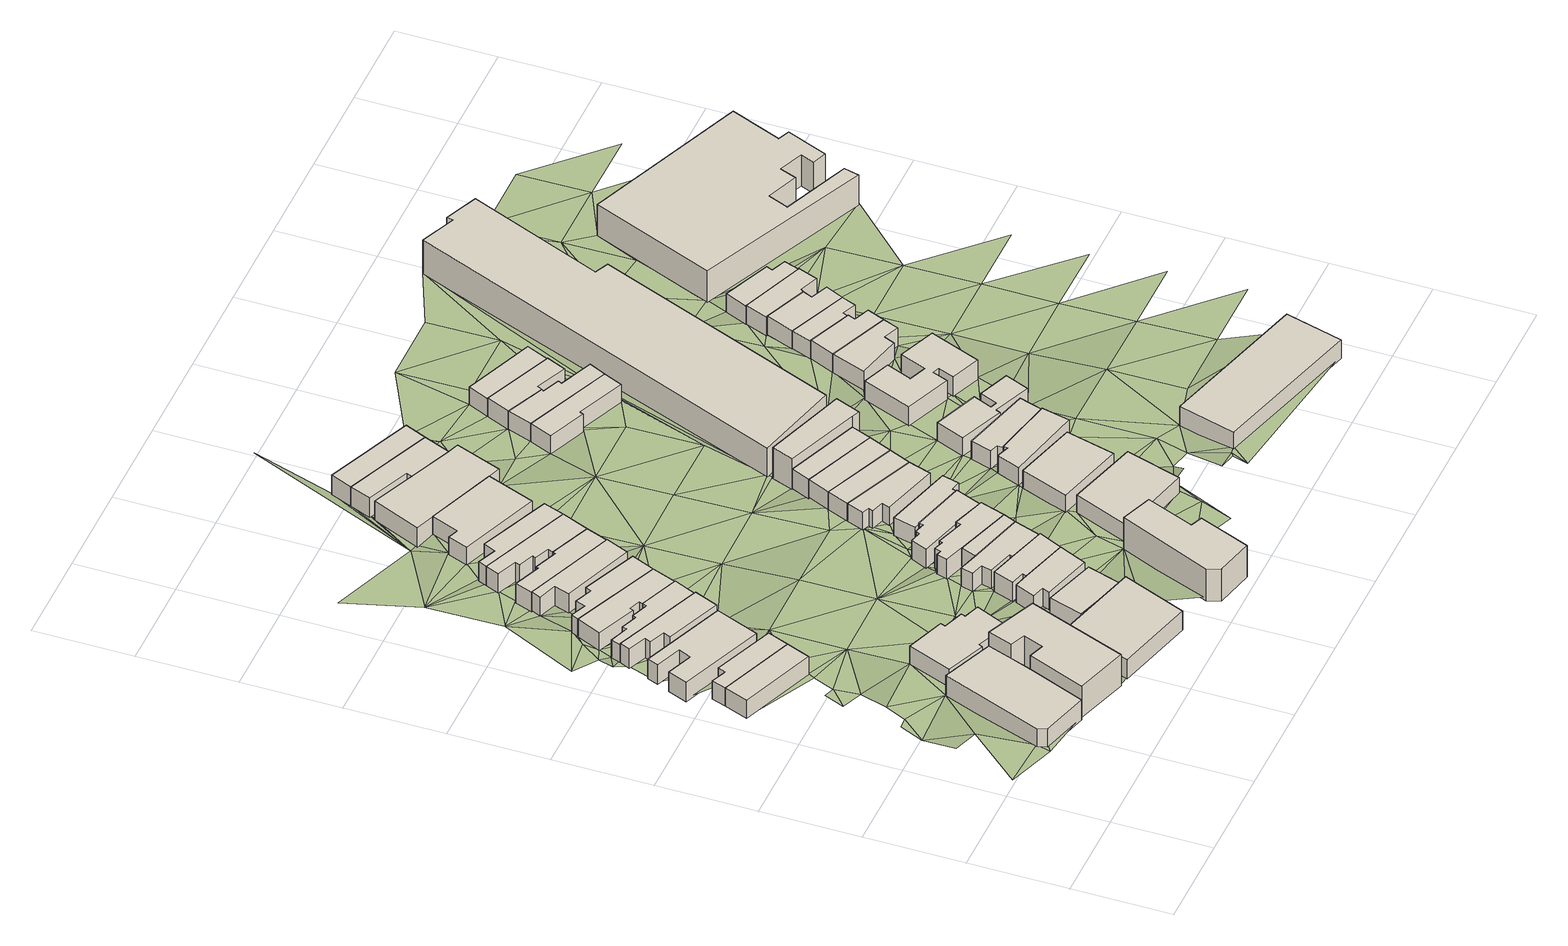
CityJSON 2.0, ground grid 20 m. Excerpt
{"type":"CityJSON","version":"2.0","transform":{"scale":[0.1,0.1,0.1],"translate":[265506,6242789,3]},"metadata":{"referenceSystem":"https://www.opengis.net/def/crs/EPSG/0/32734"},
"CityObjects":{
"building1":{"type":"Building","attributes":{"address":"Albert Road Salt River Cape Town","building":"retail","building:levels":"1","footprint":{"type":"Polygon"},"plus_code":"C3X8XWX8+XQX","ground_height":7.4,"building_height":4.1,"roof_height":11.5},"geometry":[{"type":"Solid","lod":"1","boundaries":[[[[0,1,2,3]],[[1,4,5,2]],[[4,6,7,5]],[[6,8,9,7]],[[8,10,11,9]],[[10,12,13,11]],[[12,0,3,13]],[[3,2,5,7,9,11,13]],[[12,10,8,6,4,1,0]]]]}]},
"building2":{"type":"Building","attributes":{"address":"38 Portland Road Salt River Cape Town","building":"house","building:levels":"1","footprint":{"type":"Polygon"},"plus_code":"C2XQXFXX+XWR","ground_height":6.42,"building_height":4.1,"roof_height":10.52},"geometry":[{"type":"Solid","lod":"1","boundaries":[[[[14,15,16,17]],[[15,18,19,16]],[[18,20,21,19]],[[20,14,17,21]],[[17,16,19,21]],[[20,18,15,14]]]]}]},
"building3":{"type":"Building","attributes":{"address":"36 Portland Road Salt River Cape Town","building":"house","building:levels":"1","footprint":{"type":"Polygon"},"plus_code":"C2XVX8XC+X3W","ground_height":6.42,"building_height":4.1,"roof_height":10.52},"geometry":[{"type":"Solid","lod":"1","boundaries":[[[[14,20,21,17]],[[20,22,23,21]],[[22,24,25,23]],[[24,26,27,25]],[[26,28,29,27]],[[28,14,17,29]],[[17,21,23,25,27,29]],[[28,26,24,22,20,14]]]]}]},
"building4":{"type":"Building","attributes":{"address":"34 Portland Road Salt River Cape Town","building":"house","building:levels":"1","footprint":{"type":"Polygon"},"plus_code":"C2XWX8X5+X6W","ground_height":6.12,"building_height":4.1,"roof_height":10.22},"geometry":[{"type":"Solid","lod":"1","boundaries":[[[[30,31,32,33]],[[31,34,35,32]],[[34,36,37,35]],[[36,38,39,37]],[[38,40,41,39]],[[40,42,43,41]],[[42,44,45,43]],[[44,30,33,45]],[[33,32,35,37,39,41,43,45]],[[44,42,40,38,36,34,31,30]]]]}]},
"building5":{"type":"Building","attributes":{"address":"Albert Road Salt River Cape Town","building":"retail","building:levels":"2","footprint":{"type":"Polygon"},"plus_code":"C3XQXPXG+XHW","ground_height":7.81,"building_height":6.9,"roof_height":14.71},"geometry":[{"type":"Solid","lod":"1","boundaries":[[[[46,47,5,48,49,7]],[[47,50,51,48,5]],[[50,52,53,51]],[[52,54,2,55,53]],[[54,56,3,57,55,2]],[[56,58,59,57,3]],[[58,60,61,59]],[[60,46,7,49,61]],[[49,48,51,53,55,57,59,61]],[[60,58,56,54,52,50,47,46]]]]}]},
"building6":{"type":"Building","attributes":{"address":"43 Portland Road Salt River Cape Town","building":"house","building:levels":"1","footprint":{"type":"Polygon"},"plus_code":"C3XRX7XR+XQW","ground_height":6.8,"building_height":4.1,"roof_height":10.9},"geometry":[{"type":"Solid","lod":"1","boundaries":[[[[62,63,64,65]],[[63,66,67,64]],[[66,68,69,67]],[[68,70,71,69]],[[70,72,73,71]],[[72,74,75,73]],[[74,76,77,75]],[[76,78,79,77]],[[78,80,81,79]],[[80,62,65,81]],[[65,64,67,69,71,73,75,77,79,81]],[[80,78,76,74,72,70,68,66,63,62]]]]}]},
"building7":{"type":"Building","attributes":{"address":"32 Portland Road Salt River Cape Town","building":"house","building:levels":"1","footprint":{"type":"Polygon"},"plus_code":"C3X4XJXG+XCR","ground_height":6.12,"building_height":4.1,"roof_height":10.22},"geometry":[{"type":"Solid","lod":"1","boundaries":[[[[82,83,84,85,86,87]],[[83,88,89,85,84]],[[88,90,91,89]],[[90,92,93,91]],[[92,94,95,93]],[[94,96,97,95]],[[96,98,99,97]],[[98,82,87,86,99]],[[86,85,89,91,93,95,97,99]],[[98,96,94,92,90,88,83,82]]]]}]},
"building8":{"type":"Building","attributes":{"address":"30 Portland Road Salt River Cape Town","building":"house","building:levels":"1","footprint":{"type":"Polygon"},"plus_code":"C3XFXPX9+XRV","ground_height":5.67,"building_height":4.1,"roof_height":9.77},"geometry":[{"type":"Solid","lod":"1","boundaries":[[[[100,101,102,103,104,105]],[[101,106,107,103,102]],[[106,108,109,107]],[[108,110,111,109]],[[110,112,113,111]],[[112,114,115,113]],[[114,116,117,115]],[[116,83,84,117]],[[83,82,87,84]],[[82,100,105,104,87]],[[104,103,107,109,111,113,115,117,84,87]],[[82,83,116,114,112,110,108,106,101,100]]]]}]},
"building9":{"type":"Building","attributes":{"address":"517 Albert Road Salt River Cape Town","building":"retail","building:levels":"1","footprint":{"type":"Polygon"},"plus_code":"C4XHX5XV+XQW","ground_height":7.88,"building_height":4.1,"roof_height":11.98},"geometry":[{"type":"Solid","lod":"1","boundaries":[[[[118,119,120,121]],[[119,122,123,120]],[[122,124,125,123]],[[124,118,121,125]],[[121,120,123,125]],[[124,122,119,118]]]]}]},
"building10":{"type":"Building","attributes":{"address":"28 Portland Road Salt River Cape Town","building":"house","building:levels":"1","footprint":{"type":"Polygon"},"plus_code":"C3X7XXXH+XVW","ground_height":5.49,"building_height":4.1,"roof_height":9.59},"geometry":[{"type":"Solid","lod":"1","boundaries":[[[[126,127,128,129]],[[127,130,131,128]],[[130,132,133,131]],[[132,134,135,133]],[[134,136,137,135]],[[136,138,102,137]],[[138,139,105,102]],[[139,126,129,105]],[[129,128,131,133,135,137,102,105]],[[139,138,136,134,132,130,127,126]]]]}]},
"building11":{"type":"Building","attributes":{"address":"26 Portland Road Salt River Cape Town","building":"house","building:levels":"1","footprint":{"type":"Polygon"},"plus_code":"C3XCX3XR+XCV","ground_height":5.49,"building_height":4.1,"roof_height":9.59},"geometry":[{"type":"Solid","lod":"1","boundaries":[[[[126,140,141,129]],[[140,142,143,141]],[[142,144,145,143]],[[144,146,147,145]],[[146,148,149,147]],[[148,150,151,149]],[[150,127,128,151]],[[127,126,129,128]],[[129,141,143,145,147,149,151,128]],[[127,150,148,146,144,142,140,126]]]]}]},
"building12":{"type":"Building","attributes":{"address":"London Road Salt River Cape Town","building":"house","building:levels":"1","footprint":{"type":"Polygon"},"plus_code":"C4XRXHXQ+XXX","ground_height":7.21,"building_height":4.1,"roof_height":11.31},"geometry":[{"type":"Solid","lod":"1","boundaries":[[[[152,153,154,155]],[[153,156,157,154]],[[156,158,159,157]],[[158,152,155,159]],[[155,154,157,159]],[[158,156,153,152]]]]}]},
"building13":{"type":"Building","attributes":{"address":"24 Portland Road Salt River Cape Town","building":"house","building:levels":"1","footprint":{"type":"Polygon"},"plus_code":"C3XFXGXW+XJX","ground_height":5.49,"building_height":4.1,"roof_height":9.59},"geometry":[{"type":"Solid","lod":"1","boundaries":[[[[160,161,162,163,164,165]],[[161,166,167,163,162]],[[166,168,169,167]],[[168,170,171,169]],[[170,172,173,171]],[[172,160,165,164,173]],[[164,163,167,169,171,173]],[[172,170,168,166,161,160]]]]}]},
"building14":{"type":"Building","attributes":{"address":"22 Portland Road Salt River Cape Town","building":"house","building:levels":"1","footprint":{"type":"Polygon"},"plus_code":"C3XJXCXG+XMV","ground_height":5.34,"building_height":4.1,"roof_height":9.44},"geometry":[{"type":"Solid","lod":"1","boundaries":[[[[174,175,176,177]],[[175,178,179,176]],[[178,180,181,179]],[[180,182,183,181]],[[182,184,185,183]],[[184,186,162,185]],[[186,187,165,162]],[[187,174,177,165]],[[177,176,179,181,183,185,162,165]],[[187,186,184,182,180,178,175,174]]]]}]},
"building15":{"type":"Building","attributes":{"address":"London Road Salt River Cape Town","building":"house","building:levels":"1","footprint":{"type":"Polygon"},"plus_code":"C4XXXGX5+X2X","ground_height":7.21,"building_height":4.1,"roof_height":11.31},"geometry":[{"type":"Solid","lod":"1","boundaries":[[[[188,189,190,191]],[[189,192,193,190]],[[192,194,195,193]],[[194,196,197,195]],[[196,198,199,197]],[[198,200,201,199]],[[200,188,191,201]],[[191,190,193,195,197,199,201]],[[200,198,196,194,192,189,188]]]]}]},
"building16":{"type":"Building","attributes":{"address":"20 Portland Road Salt River Cape Town","building":"house","building:levels":"1","footprint":{"type":"Polygon"},"plus_code":"C3XQXMXV+XWR","ground_height":5.34,"building_height":4.1,"roof_height":9.44},"geometry":[{"type":"Solid","lod":"1","boundaries":[[[[202,203,204,205]],[[203,206,207,204]],[[206,208,209,207]],[[208,210,211,209]],[[210,212,213,211]],[[212,214,215,213]],[[214,216,217,215]],[[216,175,176,217]],[[175,174,177,176]],[[174,202,205,177]],[[205,204,207,209,211,213,215,217,176,177]],[[174,175,216,214,212,210,208,206,203,202]]]]}]},
"building17":{"type":"Building","attributes":{"address":"London Road Salt River Cape Town","building":"house","building:levels":"1","footprint":{"type":"Polygon"},"plus_code":"C5X3XRXG+XGR","ground_height":7.21,"building_height":4.1,"roof_height":11.31},"geometry":[{"type":"Solid","lod":"1","boundaries":[[[[218,219,220,191]],[[219,221,222,223,220]],[[221,224,225,226,223,222]],[[224,227,228,226,225]],[[227,229,230,228]],[[229,231,190,230]],[[231,218,191,190]],[[191,220,223,226,228,230,190]],[[231,229,227,224,221,219,218]]]]}]},
"building18":{"type":"Building","attributes":{"address":"18 Portland Road Salt River Cape Town","building":"house","building:levels":"1","footprint":{"type":"Polygon"},"plus_code":"C3XRX6X6+XMR","ground_height":5.34,"building_height":4.1,"roof_height":9.44},"geometry":[{"type":"Solid","lod":"1","boundaries":[[[[202,232,233,205]],[[232,234,235,233]],[[234,236,237,235]],[[236,238,239,237]],[[238,203,204,239]],[[203,202,205,204]],[[205,233,235,237,239,204]],[[203,238,236,234,232,202]]]]}]},
"building19":{"type":"Building","attributes":{"address":"London Road Salt River Cape Town","building":"house","building:levels":"1","footprint":{"type":"Polygon"},"plus_code":"C5X5X7XW+X4V","ground_height":6.82,"building_height":4.1,"roof_height":10.92},"geometry":[{"type":"Solid","lod":"1","boundaries":[[[[240,241,242,243]],[[241,244,245,242]],[[244,246,247,245]],[[246,248,249,247]],[[248,250,251,249]],[[250,252,253,251]],[[252,254,255,253]],[[254,256,222,255]],[[256,240,243,222]],[[243,242,245,247,249,251,253,255,222]],[[256,254,252,250,248,246,244,241,240]]]]}]},
"building20":{"type":"Building","attributes":{"address":"O Blowitz Bros. Buildings 45 London Road Salt River Cape Town","building":"retail","building:levels":"2","footprint":{"type":"Polygon"},"plus_code":"C5XQX8XP+XHR","ground_height":7.5,"building_height":6.9,"roof_height":14.4},"geometry":[{"type":"Solid","lod":"1","boundaries":[[[[257,258,259,260,261,262]],[[258,263,264,260,259]],[[263,265,266,264]],[[265,267,268,266]],[[267,269,270,268]],[[269,271,272,270]],[[271,257,262,261,272]],[[261,260,264,266,268,270,272]],[[271,269,267,265,263,258,257]]]]}]},
"building21":{"type":"Building","attributes":{"address":"London Road Salt River Cape Town","building":"house","building:levels":"1","footprint":{"type":"Polygon"},"plus_code":"C5X7X8X4+X5X","ground_height":6.82,"building_height":4.1,"roof_height":10.92},"geometry":[{"type":"Solid","lod":"1","boundaries":[[[[241,273,274,242]],[[273,275,276,274]],[[275,244,245,276]],[[244,241,242,245]],[[242,274,276,245]],[[244,275,273,241]]]]}]},
"building22":{"type":"Building","attributes":{"address":"London Road Salt River Cape Town","building":"house","building:levels":"1","footprint":{"type":"Polygon"},"plus_code":"C5X7XGXV+X4X","ground_height":6.82,"building_height":4.1,"roof_height":10.92},"geometry":[{"type":"Solid","lod":"1","boundaries":[[[[277,278,279,274]],[[278,280,281,282,279]],[[280,283,284,285,282,281]],[[283,286,287,285,284]],[[286,288,289,287]],[[288,290,291,289]],[[290,292,293,291]],[[292,294,295,293]],[[294,296,297,295]],[[296,298,276,297]],[[298,277,274,276]],[[274,279,282,285,287,289,291,293,295,297,276]],[[298,296,294,292,290,288,286,283,280,278,277]]]]}]},
"building23":{"type":"Building","attributes":{"address":"16 Portland Road Salt River Cape Town","building":"house","building:levels":"1","footprint":{"type":"Polygon"},"plus_code":"C4X2X5X9+X6R","ground_height":4.89,"building_height":4.1,"roof_height":8.99},"geometry":[{"type":"Solid","lod":"1","boundaries":[[[[299,300,301,302,303,304]],[[300,305,306,302,301]],[[305,307,308,306]],[[307,309,310,308]],[[309,311,312,310]],[[311,299,304,303,312]],[[303,302,306,308,310,312]],[[311,309,307,305,300,299]]]]}]},
"building24":{"type":"Building","attributes":{"address":"London Road Salt River Cape Town","building":"house","building:levels":"1","footprint":{"type":"Polygon"},"plus_code":"C5XCXFX9+XPV","ground_height":6.32,"building_height":4.1,"roof_height":10.42},"geometry":[{"type":"Solid","lod":"1","boundaries":[[[[313,314,315,316,317,318]],[[314,319,320,316,315]],[[319,321,322,320]],[[321,323,324,322]],[[323,325,326,324]],[[325,327,328,326]],[[327,329,330,328]],[[329,331,281,330]],[[331,313,318,317,281]],[[317,316,320,322,324,326,328,330,281]],[[331,329,327,325,323,321,319,314,313]]]]}]},
"building25":{"type":"Building","attributes":{"address":"14 Portland Road Salt River Cape Town","building":"industrial","building:levels":"1","footprint":{"type":"Polygon"},"plus_code":"C4X6XCX2+XJR","ground_height":4.85,"building_height":4.1,"roof_height":8.95},"geometry":[{"type":"Solid","lod":"1","boundaries":[[[[332,333,334,335]],[[333,336,337,334]],[[336,338,339,337]],[[338,340,301,339]],[[340,341,304,301]],[[341,342,343,304]],[[342,344,345,343]],[[344,332,335,345]],[[335,334,337,339,301,304,343,345]],[[344,342,341,340,338,336,333,332]]]]}]},
"building26":{"type":"Building","attributes":{"address":"London Road Salt River Cape Town","building":"house","building:levels":"1","footprint":{"type":"Polygon"},"plus_code":"C5XGXXXV+X8X","ground_height":6.04,"building_height":4.1,"roof_height":10.14},"geometry":[{"type":"Solid","lod":"1","boundaries":[[[[314,346,347,315]],[[346,348,349,347]],[[348,350,351,349]],[[350,352,353,351]],[[352,354,355,353]],[[354,319,356,355]],[[319,314,315,356]],[[315,347,349,351,353,355,356]],[[319,354,352,350,348,346,314]]]]}]},
"building27":{"type":"Building","attributes":{"address":"12 Portland Road Salt River Cape Town","building":"house","building:levels":"1","footprint":{"type":"Polygon"},"plus_code":"C4X8XJX5+X2R","ground_height":4.85,"building_height":4.1,"roof_height":8.95},"geometry":[{"type":"Solid","lod":"1","boundaries":[[[[357,358,359,360]],[[358,361,362,359]],[[361,333,334,362]],[[333,332,335,334]],[[332,363,364,335]],[[363,357,360,364]],[[360,359,362,334,335,364]],[[363,332,333,361,358,357]]]]}]},
"building28":{"type":"Building","attributes":{"address":"28 London Road Salt River Cape Town","building":"house","building:levels":"1","footprint":{"type":"Polygon"},"plus_code":"C5XJX6X4+XPV","ground_height":6.04,"building_height":4.1,"roof_height":10.14},"geometry":[{"type":"Solid","lod":"1","boundaries":[[[[365,366,367,368]],[[366,369,370,367]],[[369,371,372,370]],[[371,373,374,372]],[[373,375,376,374]],[[375,377,378,376]],[[377,379,380,378]],[[379,365,368,380]],[[368,367,370,372,374,376,378,380]],[[379,377,375,373,371,369,366,365]]]]}]},
"building29":{"type":"Building","attributes":{"address":"37 London Road Salt River Cape Town","building":"house","building:levels":"1","footprint":{"type":"Polygon"},"plus_code":"C6X8XHXH+X8W","ground_height":6.82,"building_height":4.1,"roof_height":10.92},"geometry":[{"type":"Solid","lod":"1","boundaries":[[[[381,382,383,384]],[[382,385,386,383]],[[385,387,388,386]],[[387,381,384,388]],[[384,383,386,388]],[[387,385,382,381]]]]}]},
"building30":{"type":"Building","attributes":{"address":"26 London Road Salt River Cape Town","building":"house","building:levels":"1","footprint":{"type":"Polygon"},"plus_code":"C5XMXGXC+XQX","ground_height":6.04,"building_height":4.1,"roof_height":10.14},"geometry":[{"type":"Solid","lod":"1","boundaries":[[[[389,390,391,392]],[[390,366,367,391]],[[366,365,368,367]],[[365,389,392,368]],[[392,391,367,368]],[[365,366,390,389]]]]}]},
"building31":{"type":"Building","attributes":{"address":"10 Portland Road Salt River Cape Town","building":"house","building:levels":"1","footprint":{"type":"Polygon"},"plus_code":"C4XCXCX7+XGX","ground_height":4.85,"building_height":4.1,"roof_height":8.95},"geometry":[{"type":"Solid","lod":"1","boundaries":[[[[357,363,364,360]],[[363,393,394,364]],[[393,395,396,394]],[[395,357,360,396]],[[360,364,394,396]],[[395,393,363,357]]]]}]},
"building32":{"type":"Building","attributes":{"address":"24 London Road Salt River Cape Town","building":"house","building:levels":"1","footprint":{"type":"Polygon"},"plus_code":"C5XQXCX6+XRV","ground_height":6.04,"building_height":4.1,"roof_height":10.14},"geometry":[{"type":"Solid","lod":"1","boundaries":[[[[397,398,399,400]],[[398,390,391,399]],[[390,389,392,391]],[[389,397,400,392]],[[400,399,391,392]],[[389,390,398,397]]]]}]},
"building33":{"type":"Building","attributes":{"address":"31 London Road Salt River Cape Town","building":"house","building:levels":"1","footprint":{"type":"Polygon"},"plus_code":"C6XFXHX3+X6W","ground_height":6.42,"building_height":4.1,"roof_height":10.52},"geometry":[{"type":"Solid","lod":"1","boundaries":[[[[401,402,403,404]],[[402,405,406,403]],[[405,407,408,406]],[[407,401,404,408]],[[404,403,406,408]],[[407,405,402,401]]]]}]},
"building34":{"type":"Building","attributes":{"address":"22 London Road Salt River Cape Town","building":"house","building:levels":"1","footprint":{"type":"Polygon"},"plus_code":"C5XVX5XG+XVV","ground_height":6.04,"building_height":4.1,"roof_height":10.14},"geometry":[{"type":"Solid","lod":"1","boundaries":[[[[409,410,411,412]],[[410,413,399,411]],[[413,414,400,399]],[[414,409,412,400]],[[412,411,399,400]],[[414,413,410,409]]]]}]},
"building35":{"type":"Building","attributes":{"address":"20 London Road Salt River Cape Town","building":"house","building:levels":"2","footprint":{"type":"Polygon"},"plus_code":"C5XXXQX2+XQX","ground_height":5.56,"building_height":6.9,"roof_height":12.46},"geometry":[{"type":"Solid","lod":"1","boundaries":[[[[415,416,412,417,418,411]],[[416,419,420,417,412]],[[419,421,422,420]],[[421,423,424,422]],[[423,415,411,418,424]],[[418,417,420,422,424]],[[423,421,419,416,415]]]]}]},
"building36":{"type":"Building","attributes":{"address":"London Road Salt River Cape Town","building":"house","building:levels":"1","footprint":{"type":"Polygon"},"plus_code":"C6XMXRX5+X9V","ground_height":6.42,"building_height":4.1,"roof_height":10.52},"geometry":[{"type":"Solid","lod":"1","boundaries":[[[[425,426,427,428,429,430]],[[426,431,432,428,427]],[[431,433,434,432]],[[433,435,436,434]],[[435,437,438,436]],[[437,425,430,429,438]],[[429,428,432,434,436,438]],[[437,435,433,431,426,425]]]]}]},
"building37":{"type":"Building","attributes":{"address":"London Road Salt River Cape Town","building":"house","building:levels":"1","footprint":{"type":"Polygon"},"plus_code":"C6XRX7XC+XHX","ground_height":6.07,"building_height":4.1,"roof_height":10.17},"geometry":[{"type":"Solid","lod":"1","boundaries":[[[[439,440,430,427]],[[440,441,442,430]],[[441,443,444,442]],[[443,445,446,444]],[[445,447,448,446]],[[447,439,427,448]],[[427,430,442,444,446,448]],[[447,445,443,441,440,439]]]]}]},
"building38":{"type":"Building","attributes":{"address":"11 Portland Road Salt River Cape Town","building":"house","building:levels":"1","footprint":{"type":"Polygon"},"plus_code":"C5XPXFXJ+XWW","ground_height":4.85,"building_height":4.1,"roof_height":8.95},"geometry":[{"type":"Solid","lod":"1","boundaries":[[[[449,450,451,452]],[[450,453,454,451]],[[453,455,456,454]],[[455,457,458,456]],[[457,459,460,458]],[[459,449,452,460]],[[452,451,454,456,458,460]],[[459,457,455,453,450,449]]]]}]},
"building39":{"type":"Building","attributes":{"address":"9 Portland Road Salt River Cape Town","building":"house","building:levels":"1","footprint":{"type":"Polygon"},"plus_code":"C5XVXRXX+XQX","ground_height":4.85,"building_height":4.1,"roof_height":8.95},"geometry":[{"type":"Solid","lod":"1","boundaries":[[[[461,449,452,462]],[[449,459,460,452]],[[459,463,464,460]],[[463,465,466,464]],[[465,467,468,466]],[[467,469,470,468]],[[469,471,472,470]],[[471,461,462,472]],[[462,452,460,464,466,468,470,472]],[[471,469,467,465,463,459,449,461]]]]}]},
"building40":{"type":"Building","attributes":{"address":"London Road Salt River Cape Town","building":"house","building:levels":"1","footprint":{"type":"Polygon"},"plus_code":"C6XQXGX3+XRX","ground_height":6.07,"building_height":4.1,"roof_height":10.17},"geometry":[{"type":"Solid","lod":"1","boundaries":[[[[473,474,475,476]],[[474,477,478,475]],[[477,479,480,478]],[[479,481,482,480]],[[481,483,484,482]],[[483,485,486,484]],[[485,487,488,486]],[[487,489,490,488]],[[489,491,492,490]],[[491,473,476,492]],[[476,475,478,480,482,484,486,488,490,492]],[[491,489,487,485,483,481,479,477,474,473]]]]}]},
"building41":{"type":"Building","attributes":{"address":"7 Portland Road Salt River Cape Town","building":"house","building:levels":"1","footprint":{"type":"Polygon"},"plus_code":"C5XRXRX4+X5R","ground_height":4.85,"building_height":4.1,"roof_height":8.95},"geometry":[{"type":"Solid","lod":"1","boundaries":[[[[493,494,495,462,496,497]],[[494,498,472,462,495]],[[498,499,500,472]],[[499,501,502,500]],[[501,503,504,502]],[[503,493,497,496,504]],[[496,462,472,500,502,504]],[[503,501,499,498,494,493]]]]}]},
"building42":{"type":"Building","attributes":{"address":"5 Portland Road Salt River Cape Town","building":"house","building:levels":"1","footprint":{"type":"Polygon"},"plus_code":"C5XWXQXG+XGV","ground_height":4.58,"building_height":4.1,"roof_height":8.68},"geometry":[{"type":"Solid","lod":"1","boundaries":[[[[493,503,505,497]],[[503,506,507,505]],[[506,508,509,507]],[[508,493,497,509]],[[497,505,507,509]],[[508,506,503,493]]]]}]},
"building43":{"type":"Building","attributes":{"address":"London Road Salt River Cape Town","building":"house","building:levels":"1","footprint":{"type":"Polygon"},"plus_code":"C7XGX5X8+XXW","ground_height":6.03,"building_height":4.1,"roof_height":10.13},"geometry":[{"type":"Solid","lod":"1","boundaries":[[[[510,511,512,513]],[[511,514,515,512]],[[514,516,517,515]],[[516,518,519,517]],[[518,520,521,519]],[[520,522,523,521]],[[522,524,525,523]],[[524,526,527,525]],[[526,528,529,527]],[[528,530,531,529]],[[530,532,533,531]],[[532,510,513,533]],[[513,512,515,517,519,521,523,525,527,529,531,533]],[[532,530,528,526,524,522,520,518,516,514,511,510]]]]}]},
"building44":{"type":"Building","attributes":{"address":"Salt River","building":"industrial","building:levels":"1","footprint":{"type":"Polygon"},"plus_code":"C8X7X4XR+XMV","ground_height":6.82,"building_height":4.1,"roof_height":10.92},"geometry":[{"type":"Solid","lod":"1","boundaries":[[[[534,535,536,537]],[[535,538,539,536]],[[538,540,541,539]],[[540,534,537,541]],[[537,536,539,541]],[[540,538,535,534]]]]}]},
"building45":{"type":"Building","attributes":{"address":"12 London Road Salt River Cape Town","building":"industrial","building:levels":"2","footprint":{"type":"Polygon"},"plus_code":"C6XHX8XX+X9X","ground_height":4.92,"building_height":6.9,"roof_height":11.82},"geometry":[{"type":"Solid","lod":"1","boundaries":[[[[542,543,544,545]],[[543,546,547,544]],[[546,548,549,547]],[[548,550,551,549]],[[550,552,553,551]],[[552,554,555,553]],[[554,556,557,555]],[[556,542,545,557]],[[545,544,547,549,551,553,555,557]],[[556,554,552,550,548,546,543,542]]]]}]},
"building46":{"type":"Building","attributes":{"address":"27 London Road Salt River Cape Town","building":"house","building:levels":"1","footprint":{"type":"Polygon"},"plus_code":"C7X8XGXP+X8X","ground_height":5.4,"building_height":4.1,"roof_height":9.5},"geometry":[{"type":"Solid","lod":"1","boundaries":[[[[558,559,560,561]],[[559,562,563,560]],[[562,564,565,563]],[[564,566,567,565]],[[566,568,569,567]],[[568,558,561,569]],[[561,560,563,565,567,569]],[[568,566,564,562,559,558]]]]}]},
"building47":{"type":"Building","attributes":{"address":"25 London Road Salt River Cape Town","building":"house","building:levels":"1","footprint":{"type":"Polygon"},"plus_code":"C7XFXGXH+X7R","ground_height":5.4,"building_height":4.1,"roof_height":9.5},"geometry":[{"type":"Solid","lod":"1","boundaries":[[[[570,558,571,561,572,573]],[[558,568,569,561,571]],[[568,574,575,569]],[[574,576,577,575]],[[576,578,579,577]],[[578,570,573,572,579]],[[572,561,569,575,577,579]],[[578,576,574,568,558,570]]]]}]},
"building48":{"type":"Building","attributes":{"address":"23 London Road Salt River Cape Town","building":"house","building:levels":"1","footprint":{"type":"Polygon"},"plus_code":"C7XFXQXF+XVV","ground_height":5.08,"building_height":4.1,"roof_height":9.18},"geometry":[{"type":"Solid","lod":"1","boundaries":[[[[580,581,573,582]],[[581,583,584,573]],[[583,585,586,584]],[[585,587,588,586]],[[587,589,590,588]],[[589,580,582,590]],[[582,573,584,586,588,590]],[[589,587,585,583,581,580]]]]}]},
"building49":{"type":"Building","attributes":{"address":"21 London Road Salt River Cape Town","building":"house","building:levels":"1","footprint":{"type":"Polygon"},"plus_code":"C7XMX5X3+XWX","ground_height":5.08,"building_height":4.1,"roof_height":9.18},"geometry":[{"type":"Solid","lod":"1","boundaries":[[[[591,592,582,593]],[[592,594,590,582]],[[594,595,596,590]],[[595,597,598,596]],[[597,599,600,598]],[[599,591,593,600]],[[593,582,590,596,598,600]],[[599,597,595,594,592,591]]]]}]},
"building50":{"type":"Building","attributes":{"address":"19 London Road Salt River Cape Town","building":"house","building:levels":"1","footprint":{"type":"Polygon"},"plus_code":"C7XMXRXX+XFW","ground_height":5.08,"building_height":4.1,"roof_height":9.18},"geometry":[{"type":"Solid","lod":"1","boundaries":[[[[601,602,603,604,605,606]],[[602,607,608,604,603]],[[607,591,593,608]],[[591,599,600,593]],[[599,609,610,600]],[[609,611,612,610]],[[611,601,606,605,612]],[[605,604,608,593,600,610,612]],[[611,609,599,591,607,602,601]]]]}]},
"building51":{"type":"Building","attributes":{"address":"17 London Road Salt River Cape Town","building":"house","building:levels":"1","footprint":{"type":"Polygon"},"plus_code":"C7XVXCXP+X8X","ground_height":4.93,"building_height":4.1,"roof_height":9.03},"geometry":[{"type":"Solid","lod":"1","boundaries":[[[[613,614,606,603]],[[614,615,616,606]],[[615,617,618,616]],[[617,619,620,618]],[[619,621,622,620]],[[621,613,603,622]],[[603,606,616,618,620,622]],[[621,619,617,615,614,613]]]]}]},
"building52":{"type":"Building","attributes":{"address":"Salt River Cape Town","building":"industrial","building:levels":"2","footprint":{"type":"Polygon"},"plus_code":"C8XVX7XW+X4X","ground_height":4.47,"building_height":6.9,"roof_height":11.37},"geometry":[{"type":"Solid","lod":"1","boundaries":[[[[623,624,625,626]],[[624,627,628,625]],[[627,629,630,628]],[[629,631,632,630]],[[631,633,634,632]],[[633,635,636,634]],[[635,637,638,636]],[[637,639,640,638]],[[639,641,642,640]],[[641,643,644,642]],[[643,645,646,644]],[[645,647,648,646]],[[647,649,650,648]],[[649,623,626,650]],[[626,625,628,630,632,634,636,638,640,642,644,646,648,650]],[[649,647,645,643,641,639,637,635,633,631,629,627,624,623]]]]}]},
"terrain1":{"type":"TINRelief","geometry":[{"type":"CompositeSurface","lod":"1","boundaries":[[[651,652,653]],[[651,654,652]],[[651,653,655]],[[656,654,657]],[[653,658,655]],[[659,660,657]],[[8,654,651]],[[654,8,657]],[[659,657,8]],[[8,661,659]],[[662,663,664]],[[665,662,664]],[[666,667,668]],[[661,78,665]],[[661,8,78]],[[669,670,671]],[[672,673,674]],[[8,80,78]],[[46,80,8]],[[662,665,675]],[[676,677,678]],[[54,52,47]],[[679,676,680]],[[678,677,681]],[[675,668,662]],[[677,682,681]],[[679,680,116]],[[116,683,679]],[[684,676,678]],[[50,47,52]],[[683,685,686]],[[665,78,675]],[[675,666,668]],[[687,80,46]],[[22,669,671]],[[678,681,688]],[[683,116,689]],[[688,681,682]],[[675,20,666]],[[690,691,122]],[[683,689,685]],[[31,682,677]],[[112,689,116]],[[692,686,685]],[[687,46,693]],[[694,112,116]],[[692,695,686]],[[685,689,696]],[[697,693,46]],[[689,112,108]],[[20,698,22]],[[699,675,78]],[[20,675,698]],[[122,700,690]],[[685,696,692]],[[669,22,698]],[[701,108,112]],[[108,132,689]],[[46,700,697]],[[98,682,31]],[[698,31,669]],[[692,702,695]],[[108,106,132]],[[699,74,703]],[[704,692,705]],[[702,692,704]],[[706,700,122]],[[134,132,101]],[[31,698,98]],[[132,106,101]],[[707,706,122]],[[134,101,136]],[[695,702,708]],[[675,699,709]],[[709,698,675]],[[710,699,703]],[[711,702,704]],[[712,703,713]],[[697,700,714]],[[708,715,695]],[[716,695,717]],[[706,714,700]],[[142,711,704]],[[712,697,714]],[[711,718,702]],[[719,706,707]],[[704,144,142]],[[710,703,712]],[[695,715,717]],[[709,699,710]],[[119,707,122]],[[714,706,719]],[[698,720,98]],[[716,717,721]],[[714,722,712]],[[719,723,714]],[[724,710,712]],[[698,709,720]],[[721,725,716]],[[142,726,711]],[[715,727,717]],[[728,712,722]],[[82,98,729]],[[730,716,731]],[[714,723,196]],[[732,733,715]],[[727,715,733]],[[712,728,224]],[[119,734,707]],[[735,736,119]],[[725,737,716]],[[224,724,712]],[[717,727,738]],[[158,723,719]],[[729,100,82]],[[709,710,739]],[[724,740,710]],[[722,189,728]],[[733,741,727]],[[98,720,729]],[[142,140,726]],[[737,742,716]],[[728,189,743]],[[739,710,740]],[[744,727,741]],[[733,745,741]],[[126,100,729]],[[741,746,744]],[[716,742,731]],[[745,746,741]],[[724,224,747]],[[158,734,119]],[[200,723,158]],[[748,725,749]],[[747,750,724]],[[746,745,751]],[[725,748,737]],[[746,751,752]],[[739,753,709]],[[221,747,224]],[[753,754,709]],[[140,126,755]],[[739,740,756]],[[757,747,221]],[[267,119,736]],[[267,736,758]],[[754,759,709]],[[729,755,126]],[[726,140,755]],[[709,760,720]],[[761,739,756]],[[119,267,158]],[[290,753,762]],[[742,763,731]],[[290,754,753]],[[160,726,755]],[[158,267,200]],[[737,748,311]],[[290,286,754]],[[729,720,764]],[[759,760,709]],[[765,742,766]],[[742,765,763]],[[288,286,290]],[[160,755,174]],[[267,188,200]],[[731,763,767]],[[286,768,754]],[[769,759,770]],[[771,174,755]],[[720,760,764]],[[772,769,770]],[[767,773,731]],[[311,748,232]],[[774,755,729]],[[771,202,174]],[[772,775,769]],[[776,768,286]],[[759,769,760]],[[188,777,778]],[[772,779,775]],[[731,773,780]],[[188,267,777]],[[775,781,769]],[[775,779,782]],[[774,729,764]],[[232,202,771]],[[783,784,785]],[[781,760,769]],[[731,780,786]],[[777,267,787]],[[785,788,783]],[[788,787,267]],[[789,760,781]],[[241,778,790]],[[781,791,789]],[[792,764,760]],[[793,760,789]],[[794,773,767]],[[790,778,777]],[[755,795,771]],[[796,273,241]],[[797,755,774]],[[789,791,798]],[[799,777,787]],[[792,800,764]],[[774,764,800]],[[786,801,731]],[[232,771,795]],[[794,767,802]],[[803,273,796]],[[241,790,796]],[[311,232,795]],[[350,791,781]],[[788,785,804]],[[795,755,797]],[[311,805,299]],[[799,790,777]],[[787,788,806]],[[804,785,807]],[[800,398,774]],[[795,805,311]],[[803,348,314]],[[803,796,435]],[[774,398,410]],[[314,348,346]],[[350,379,791]],[[796,790,402]],[[797,774,808]],[[804,806,788]],[[348,803,435]],[[410,809,774]],[[774,809,808]],[[402,435,796]],[[810,804,807]],[[811,812,786]],[[799,813,790]],[[450,805,795]],[[811,786,393]],[[344,805,814]],[[804,810,806]],[[350,348,815]],[[435,433,348]],[[797,816,795]],[[814,805,450]],[[332,344,363]],[[808,816,797]],[[817,379,350]],[[815,348,433]],[[811,818,812]],[[819,808,809]],[[813,799,385]],[[365,379,817]],[[385,806,810]],[[363,344,820]],[[350,815,821]],[[402,401,435]],[[821,817,350]],[[795,822,450]],[[461,344,814]],[[393,823,811]],[[426,815,433]],[[363,820,393]],[[450,449,814]],[[431,426,433]],[[810,824,385]],[[824,810,825]],[[389,365,826]],[[815,426,827]],[[344,461,820]],[[809,421,819]],[[828,795,816]],[[823,393,820]],[[819,829,808]],[[461,814,449]],[[826,365,817]],[[828,822,795]],[[830,389,831]],[[435,401,832]],[[833,813,385]],[[830,834,835]],[[836,837,838]],[[385,824,833]],[[839,837,836]],[[840,838,837]],[[389,826,831]],[[401,813,832]],[[817,821,841]],[[823,820,508]],[[461,493,820]],[[842,837,839]],[[831,834,830]],[[816,808,463]],[[833,824,840]],[[421,829,819]],[[843,822,828]],[[813,833,832]],[[840,837,842]],[[508,820,493]],[[421,834,831]],[[816,844,828]],[[831,826,845]],[[441,841,821]],[[840,842,538]],[[828,844,843]],[[538,833,840]],[[833,846,832]],[[823,508,847]],[[832,846,848]],[[421,831,849]],[[479,841,441]],[[845,826,850]],[[849,831,845]],[[816,463,844]],[[421,849,829]],[[833,538,846]],[[851,852,853]],[[854,852,851]],[[491,850,826]],[[485,489,487]],[[489,485,491]],[[479,441,481]],[[848,846,481]],[[481,441,848]],[[839,855,842]],[[856,854,851]],[[851,857,856]],[[858,847,508]],[[859,491,485]],[[860,844,463]],[[858,508,506]],[[856,857,463]],[[850,491,859]],[[829,849,861]],[[862,846,538]],[[863,856,463]],[[859,485,864]],[[865,849,866]],[[862,481,846]],[[850,859,867]],[[485,483,864]],[[868,850,867]],[[869,866,870]],[[463,808,871]],[[861,849,865]],[[863,463,506]],[[872,829,861]],[[873,847,858]],[[874,862,538]],[[869,875,866]],[[873,858,506]],[[829,872,876]],[[877,483,481]],[[865,866,878]],[[506,463,873]],[[866,875,878]],[[829,876,879]],[[483,877,864]],[[481,862,877]],[[538,880,874]],[[873,881,847]],[[878,875,522]],[[882,829,879]],[[862,874,883]],[[876,872,580]],[[566,884,878]],[[885,522,864]],[[878,522,566]],[[864,877,885]],[[876,580,886]],[[463,871,873]],[[887,886,580]],[[566,522,885]],[[883,874,880]],[[888,876,886]],[[889,877,862]],[[879,876,888]],[[568,566,885]],[[574,578,576]],[[889,862,883]],[[881,873,871]],[[578,890,891]],[[574,890,578]],[[885,892,568]],[[879,888,621]],[[574,568,892]],[[885,877,893]],[[574,892,890]],[[894,879,621]],[[890,892,895]],[[877,889,893]],[[882,879,894]],[[895,892,595]],[[595,599,597]],[[892,885,896]],[[599,611,609]],[[611,599,595]],[[894,621,897]],[[898,889,883]],[[893,896,885]],[[595,892,899]],[[900,882,894]],[[901,902,882]],[[595,899,611]],[[893,889,903]],[[904,897,905]],[[896,899,892]],[[894,897,906]],[[601,611,906]],[[900,901,882]],[[906,904,601]],[[900,894,649]],[[897,904,906]],[[893,907,896]],[[902,901,548]],[[899,906,611]],[[896,908,899]],[[900,649,901]],[[894,906,909]],[[548,901,910]],[[899,909,906]],[[911,901,649]],[[910,901,911]],[[912,913,914]],[[911,915,910]],[[911,649,916]],[[915,911,917]]]}]}
},
"vertices":[
[216,139,38],[263,256,38],[263,256,85],[216,139,85],[279,299,38],[279,299,85],[297,349,38],[297,349,85],[192,391,38],[192,391,85],[111,185,38],[111,185,85],[118,166,38],[118,166,85],
[27,752,33],[8,703,33],[8,703,75],[27,752,75],[163,644,33],[163,644,75],[182,692,33],[182,692,75],
[199,735,33],[199,735,75],[75,784,33],[75,784,75],[69,768,33],[69,768,75],[37,781,33],[37,781,75],
[193,756,27],[228,844,27],[228,844,72],[193,756,72],[55,912,27],[55,912,72],[46,889,27],[46,889,72],[99,868,27],[99,868,72],[89,843,27],[89,843,72],[35,864,27],[35,864,72],[19,824,27],[19,824,72],
[297,349,44],[279,299,44],[279,299,117],[297,349,117],[310,286,44],[310,286,117],[294,245,44],[294,245,117],[263,256,44],[263,256,117],[216,139,44],[216,139,117],[324,105,44],[324,105,117],[401,305,44],[401,305,117],
[296,361,38],[301,369,38],[301,369,79],[296,361,79],[368,341,38],[368,341,79],[398,410,38],[398,410,79],[366,421,38],[366,421,79],[369,430,38],[369,430,79],[327,445,38],[327,445,79],[331,455,38],[331,455,79],[251,484,38],[251,484,79],[216,394,38],[216,394,79],
[261,900,27],[78,974,27],[78,974,68],[78,974,72],[261,900,72],[261,900,68],[69,953,27],[69,953,72],[107,937,27],[107,937,72],[102,925,27],[102,925,72],[134,912,27],[134,912,72],[128,897,27],[128,897,72],[241,851,27],[241,851,72],
[282,947,27],[202,979,27],[202,979,66],[202,979,68],[282,947,68],[282,947,66],[198,970,27],[198,970,68],[164,983,27],[164,983,68],[161,976,27],[161,976,68],[127,989,27],[127,989,68],[125,980,27],[125,980,68],[86,994,27],[86,994,68],
[508,58,46],[561,188,46],[561,188,90],[508,58,90],[395,233,46],[395,233,90],[344,101,46],[344,101,90],
[301,997,25],[121,1072,25],[121,1072,66],[301,997,66],[98,1022,25],[98,1022,66],[180,988,25],[180,988,66],[183,995,25],[183,995,66],[205,987,25],[205,987,66],[202,979,25],[282,947,25],
[321,1044,25],[321,1044,66],[208,1091,25],[208,1091,66],[203,1079,25],[203,1079,66],[167,1094,25],[167,1094,66],[159,1074,25],[159,1074,66],[128,1087,25],[128,1087,66],
[464,296,42],[442,227,42],[442,227,83],[464,296,83],[548,194,42],[548,194,83],[570,263,42],[570,263,83],
[348,1104,22],[162,1177,22],[162,1177,64],[162,1177,66],[348,1104,66],[348,1104,64],[153,1157,22],[153,1157,66],[191,1144,22],[191,1144,66],[180,1113,22],[180,1113,66],[328,1057,22],[328,1057,66],
[365,1149,19],[282,1183,19],[282,1183,64],[365,1149,64],[280,1177,19],[280,1177,64],[232,1196,19],[232,1196,64],[230,1191,19],[230,1191,64],[175,1213,19],[175,1213,64],[162,1177,19],[348,1104,19],
[604,330,42],[506,358,42],[506,358,83],[604,330,83],[476,366,42],[476,366,83],[458,325,42],[458,325,83],[484,318,42],[484,318,83],[478,303,42],[478,303,83],[579,274,42],[579,274,83],
[388,1204,19],[201,1280,19],[201,1280,64],[388,1204,64],[189,1252,19],[189,1252,64],[230,1235,19],[230,1235,64],[226,1225,19],[226,1225,64],[258,1212,19],[258,1212,64],[255,1206,19],[255,1206,64],[286,1193,19],[286,1193,64],
[604,330,38],[626,378,38],[626,378,83],[551,400,38],[551,400,79],[551,400,83],[495,416,38],[495,416,79],[495,416,83],[480,374,38],[480,374,83],[509,366,38],[509,366,83],[506,358,38],
[403,1246,19],[403,1246,64],[258,1306,19],[258,1306,64],[247,1281,19],[247,1281,64],[209,1297,19],[209,1297,64],
[626,378,37],[645,433,37],[645,433,79],[626,378,79],[529,465,37],[529,465,79],[489,477,37],[489,477,79],[482,452,37],[482,452,79],[507,444,37],[507,444,79],[501,424,37],[501,424,79],[554,409,37],[554,409,79],[551,400,37],
[694,6,40],[736,110,40],[736,110,92],[736,110,114],[694,6,114],[694,6,92],[712,120,40],[712,120,114],[751,217,40],[751,217,114],[687,241,40],[687,241,114],[605,50,40],[605,50,114],[616,24,40],[616,24,114],
[656,459,37],[656,459,79],[541,496,37],[541,496,79],
[656,459,33],[673,510,33],[673,510,79],[605,532,33],[605,532,74],[605,532,79],[602,522,33],[602,522,74],[602,522,79],[545,541,33],[545,541,79],[543,534,33],[543,534,79],[523,541,33],[523,541,79],[519,528,33],[519,528,79],[508,531,33],[508,531,79],[501,509,33],[501,509,79],[541,496,33],
[443,1368,19],[301,1422,19],[301,1422,59],[301,1422,60],[443,1368,60],[443,1368,59],[279,1366,19],[279,1366,60],[258,1374,19],[258,1374,60],[242,1333,19],[242,1333,60],[406,1271,19],[406,1271,60],
[673,510,30],[695,565,30],[695,565,71],[695,565,74],[673,510,74],[673,510,71],[584,595,30],[584,595,74],[582,586,30],[582,586,74],[561,592,30],[561,592,74],[556,584,30],[556,584,74],[534,590,30],[534,590,74],[520,556,30],[520,556,74],[605,532,30],
[482,1461,14],[393,1498,14],[393,1498,59],[482,1461,59],[305,1535,14],[305,1535,59],[262,1436,14],[262,1436,59],[301,1422,14],[443,1368,14],[469,1359,14],[469,1359,59],[505,1453,14],[505,1453,59],
[698,574,30],[698,574,71],[718,570,30],[718,570,71],[727,605,30],[727,605,71],[585,644,30],[585,644,71],[573,598,30],[573,598,71],[584,595,71],
[326,1589,14],[309,1546,14],[309,1546,59],[326,1589,59],[397,1509,14],[397,1509,59],[504,1515,14],[504,1515,59],
[740,674,30],[592,736,30],[592,736,71],[740,674,71],[579,701,30],[579,701,71],[593,695,30],[593,695,71],[589,686,30],[589,686,71],[615,678,30],[615,678,71],[608,662,30],[608,662,71],[725,628,30],[725,628,71],
[707,243,38],[866,203,38],[866,203,79],[707,243,79],[901,316,38],[901,316,79],[754,357,38],[754,357,79],
[759,718,30],[610,780,30],[610,780,71],[759,718,71],
[523,1559,14],[523,1559,59],[344,1633,14],[344,1633,59],
[779,765,30],[629,825,30],[629,825,71],[779,765,71],
[917,439,34],[788,474,34],[788,474,75],[917,439,75],[750,377,34],[750,377,75],[891,339,34],[891,339,75],
[795,805,26],[646,863,26],[646,863,71],[795,805,71],[629,825,26],[779,765,26],
[646,863,23],[795,805,23],[795,805,95],[646,863,95],[812,799,23],[812,799,95],[832,850,23],[832,850,95],[663,907,23],[663,907,95],
[963,505,34],[838,531,34],[838,531,72],[838,531,75],[963,505,75],[963,505,72],[837,522,34],[837,522,75],[811,531,34],[811,531,75],[791,483,34],[791,483,75],[950,448,34],[950,448,75],
[838,531,30],[963,505,30],[978,553,30],[978,553,72],[834,591,30],[834,591,72],[821,549,30],[821,549,72],[839,543,30],[839,543,72],
[608,1352,17],[589,1306,17],[589,1306,59],[608,1352,59],[667,1274,17],[667,1274,59],[670,1281,17],[670,1281,59],[769,1240,17],[769,1240,59],[786,1279,17],[786,1279,59],
[626,1402,17],[626,1402,59],[802,1313,17],[802,1313,59],[734,1341,17],[734,1341,59],[737,1349,17],[737,1349,59],[702,1364,17],[702,1364,59],[705,1368,17],[705,1368,59],
[860,667,30],[837,609,30],[837,609,72],[860,667,72],[928,572,30],[928,572,72],[931,581,30],[931,581,72],[1008,550,30],[1008,550,72],[1028,599,30],[1028,599,72],[964,624,30],[964,624,72],[950,588,30],[950,588,72],[936,593,30],[936,593,72],[952,631,30],[952,631,72],
[647,1450,16],[626,1402,16],[626,1402,57],[647,1450,59],[647,1450,57],[705,1368,16],[710,1378,16],[710,1378,59],[773,1351,16],[773,1351,59],[790,1390,16],[790,1390,59],
[790,1390,57],[810,1436,16],[810,1436,57],[666,1493,16],[666,1493,57],
[884,731,24],[978,694,24],[978,694,71],[884,731,71],[990,725,24],[990,725,71],[1004,720,24],[1004,720,71],[991,687,24],[991,687,71],[1051,663,24],[1051,663,71],[1092,767,24],[1092,767,71],[1016,797,24],[1016,797,71],[995,743,24],[995,743,71],[959,757,24],[959,757,71],[980,809,24],[980,809,71],[923,831,24],[923,831,71],
[1331,72,35],[1363,189,35],[1363,189,79],[1331,72,79],[1052,275,35],[1052,275,79],[1019,158,35],[1019,158,79],
[842,874,9],[1042,1372,9],[1042,1372,88],[842,874,88],[1014,1385,9],[1014,1385,88],[1127,1660,9],[1127,1660,88],[1059,1689,9],[1059,1689,88],[1057,1676,9],[1057,1676,88],[985,1706,9],[985,1706,88],[664,918,9],[664,918,88],
[979,914,22],[953,845,22],[953,845,65],[979,914,65],[1048,823,22],[1048,823,65],[1057,845,22],[1057,845,65],[1090,832,22],[1090,832,65],[1102,864,22],[1102,864,65],
[1001,965,22],[979,914,62],[1001,965,65],[1001,965,62],[1117,900,22],[1117,900,65],[1085,913,22],[1085,913,65],[1091,928,22],[1091,928,65],
[1017,1007,21],[1001,965,21],[1017,1007,62],[1091,928,21],[1091,928,62],[1097,940,21],[1097,940,62],[1125,928,21],[1125,928,62],[1137,957,21],[1137,957,62],
[1039,1064,19],[1017,1007,19],[1039,1064,62],[1137,957,19],[1154,994,19],[1154,994,62],[1118,1009,19],[1118,1009,62],[1126,1028,19],[1126,1028,62],
[1184,1059,19],[1053,1110,19],[1053,1110,60],[1053,1110,62],[1184,1059,62],[1184,1059,60],[1035,1063,19],[1035,1063,62],[1130,1034,19],[1130,1034,62],[1169,1019,19],[1169,1019,62],
[1053,1110,17],[1184,1059,17],[1195,1091,17],[1195,1091,60],[1165,1103,17],[1165,1103,60],[1170,1116,17],[1170,1116,60],[1073,1156,17],[1073,1156,60],
[1093,1200,11],[1442,1044,11],[1442,1044,84],[1093,1200,84],[1450,1075,11],[1450,1075,84],[1312,1131,11],[1312,1131,84],[1329,1173,11],[1329,1173,84],[1394,1147,11],[1394,1147,84],[1407,1181,11],[1407,1181,84],[1457,1161,11],[1457,1161,84],[1446,1132,11],[1446,1132,84],[1475,1121,11],[1475,1121,84],[1509,1205,11],[1509,1205,84],[1485,1215,11],[1485,1215,84],[1527,1319,11],[1527,1319,84],[1195,1452,11],[1195,1452,84],
[111,185,48],[3,189,48],[102,155,48],[102,300,45],[118,166,48],[53,317,45],[55,383,42],[216,139,48],[98,434,42],[76,432,42],[119,478,42],[139,587,34],[118,595,34],[101,553,34],[143,536,34],[163,644,34],[8,703,36],[157,631,34],[193,756,33],[19,824,36],[75,784,34],[99,868,31],[46,889,31],[89,843,31],[253,605,33],[69,953,31],[55,912,31],[102,925,31],[58,980,31],[78,974,31],[102,905,31],[128,897,31],[71,1013,27],[107,937,31],[102,1055,27],[26,1047,25],[296,361,44],[134,912,31],[98,1022,27],[324,105,48],[344,101,49],[128,1087,27],[301,369,44],[125,980,31],[102,1205,23],[121,1072,27],[368,341,46],[253,755,33],[331,455,39],[401,305,46],[161,976,31],[153,1157,23],[369,430,39],[167,1094,27],[159,1074,27],[403,300,46],[442,227,49],[162,1177,23],[403,605,34],[403,455,39],[180,1113,25],[398,410,39],[366,421,39],[458,325,46],[175,1213,23],[102,1360,21],[189,1252,23],[191,1144,23],[464,296,46],[403,755,34],[201,1280,23],[476,366,46],[478,303,46],[482,452,38],[209,1297,22],[328,1057,25],[226,1225,23],[480,374,42],[403,905,26],[63,1511,16],[243,1441,18],[230,1191,23],[232,1196,23],[548,194,46],[508,58,50],[553,155,46],[242,1333,22],[230,1235,23],[501,509,38],[489,477,38],[253,1205,23],[258,1374,22],[509,366,42],[258,1212,23],[280,1177,23],[255,1206,23],[501,424,38],[258,1306,22],[247,1281,23],[507,444,38],[282,1183,23],[286,1193,23],[508,531,38],[520,556,33],[403,1055,22],[529,465,38],[554,409,38],[605,50,50],[534,590,33],[579,701,33],[541,496,38],[519,528,38],[262,1436,18],[553,755,33],[301,1422,22],[279,1366,22],[305,1535,18],[605,532,38],[553,605,33],[556,584,33],[403,1205,19],[561,592,33],[309,1546,18],[553,905,28],[573,598,33],[602,522,38],[703,300,40],[626,378,42],[582,586,33],[326,1589,15],[585,644,33],[584,595,33],[712,120,45],[736,110,45],[742,125,45],[344,1633,16],[707,243,40],[751,217,45],[589,686,33],[750,377,40],[608,662,33],[592,736,33],[593,695,33],[397,1509,18],[553,1205,22],[703,455,37],[553,1055,25],[615,678,33],[754,357,40],[610,780,33],[403,1805,13],[393,1498,18],[673,510,37],[853,155,48],[469,1359,19],[866,203,48],[828,89,48],[664,918,26],[663,907,26],[886,222,48],[472,1594,16],[443,1628,16],[891,339,38],[553,1360,17],[821,549,31],[703,1055,24],[837,609,31],[480,1614,13],[703,905,26],[553,1505,14],[834,591,31],[667,1274,22],[542,1567,14],[940,244,35],[931,220,45],[860,667,31],[839,543,31],[703,1205,22],[842,874,23],[779,765,31],[853,755,31],[950,448,35],[1003,300,35],[812,799,31],[795,805,31],[995,150,45],[1003,155,45],[962,158,45],[986,118,45],[985,234,35],[928,572,31],[1019,158,45],[670,1281,22],[769,1240,22],[884,731,31],[1003,455,35],[703,1650,14],[963,505,35],[923,831,31],[978,694,30],[737,1349,18],[705,1368,18],[702,1364,18],[710,1378,18],[1331,72,44],[773,1351,18],[734,1341,18],[703,1505,16],[991,687,30],[786,1279,19],[979,914,24],[1154,455,31],[790,1390,17],[1051,663,30],[953,845,24],[980,809,30],[1004,720,30],[990,725,30],[995,743,30],[959,757,30],[985,1706,12],[1001,965,24],[853,1505,16],[1154,300,33],[1016,797,30],[1003,1055,21],[1154,605,24],[1048,823,30],[1003,1205,17],[1363,189,37],[853,1650,14],[1042,1372,14],[1304,300,32],[1057,845,24],[1154,755,24],[1035,1063,21],[1039,1064,21],[1053,1110,21],[1304,455,27],[1125,928,22],[1097,940,22],[1154,905,22],[1304,605,24],[1093,1200,15],[1137,957,22],[1304,755,24],[1170,1116,19],[1454,300,32],[1304,905,22],[1154,1360,13],[1154,1505,11],[1014,1385,14],[1454,455,27],[1195,1091,19],[1165,1103,19],[1304,1055,19],[1454,605,22],[1454,755,22],[1442,1044,18],[1154,1650,9],[1304,1505,11],[1394,1147,15],[1329,1173,15],[1312,1131,19],[1304,1650,9],[1454,1360,12],[1454,1505,8]
]}
